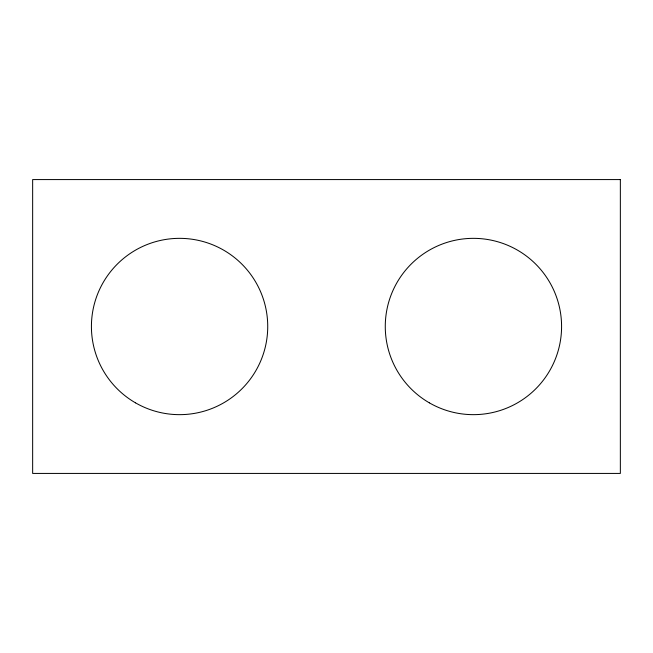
<?xml version="1.0" encoding="UTF-8"?>
<svg xmlns="http://www.w3.org/2000/svg" width="653" height="653" viewBox="0 0 653 653"><rect width="100%" height="100%" fill="white"/><g stroke="black" fill="none" stroke-linecap="round" stroke-linejoin="round"><path stroke-width="0.98" d="M620.35 179.575L32.65 179.575L32.65 473.425L620.35 473.425L620.35 179.575M135.498 402.844A88.155 88.155 0 0 0 267.73 326.5A88.155 88.155 0 0 0 135.498 250.156A88.155 88.155 0 0 0 135.498 402.844M429.348 402.844A88.155 88.155 0 0 0 561.58 326.5A88.155 88.155 0 0 0 429.348 250.156A88.155 88.155 0 0 0 429.348 402.844"/></g></svg>
